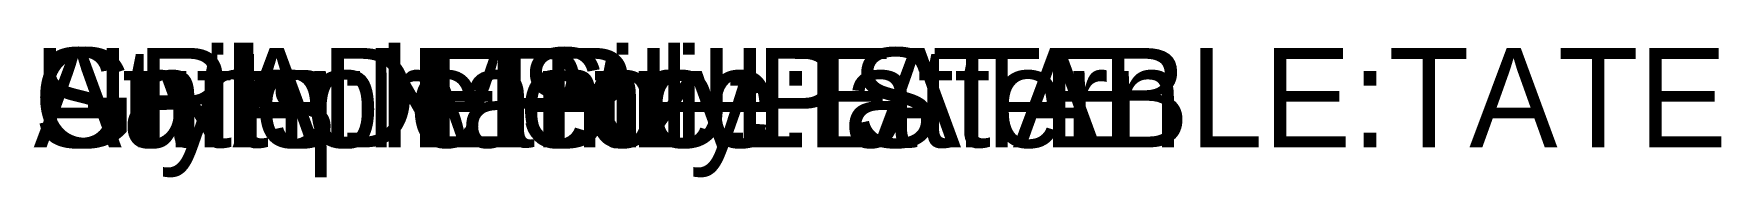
# Model space of a CAD drawing. Extents: x 50 to 3575, y 47 to 2355.
# Drawn here: x 50 to 220.3, y 47 to 60.5 of the extents above; entities that cross this region are included whole.
import ezdxf

# ---------------------------------------------------------------- set-up
doc = ezdxf.new("R2010")
doc.units = 0

msp = doc.modelspace()

# ---------------------------------------------------------------- texts
at = {"layer": '1'}
for s in ['Author: PolyPattern', 'Sample Size: S', 'Style Name: TATE', 'GRADE RULE TABLE:TATE', 'Units: Metric']:
    msp.add_text(s, height=10, dxfattribs=at).set_placement((50, 50))

doc.saveas('drawing.dxf')
